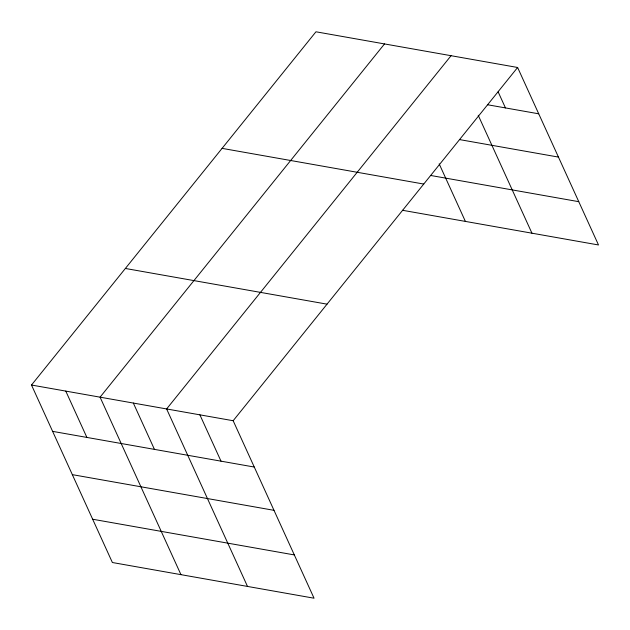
<?xml version="1.0" encoding="UTF-8"?>
<svg xmlns="http://www.w3.org/2000/svg" width="630" height="630" viewBox="0 0 630 630"><rect width="100%" height="100%" fill="white"/><g stroke="black" fill="none" stroke-linecap="round" stroke-linejoin="round"><path stroke-width="0.94" d="M31.5 385.032L233.163 420.73L314.047 598.209L112.384 562.519L31.5 385.032L315.953 31.791L517.616 67.481L598.5 244.968L402.546 210.286M384.513 43.927L100.068 397.168L180.952 574.654M451.064 55.7L166.619 408.949L247.503 586.435M233.163 420.73L517.616 67.481M487.392 104.722L538.729 113.809M459.577 139.592L558.456 157.09M430.44 175.431L578.773 201.679M222.083 148.365L423.746 184.054M125.37 268.467L327.033 304.156M52.613 431.361L254.276 467.05M72.34 474.642L274.003 510.331M92.657 519.238L294.328 554.928M498.149 91.878L505.457 107.919M478.217 115.274L531.948 233.187M439.173 163.855L465.397 221.406M199.891 414.839L221.004 461.16M133.339 403.058L154.452 449.387M65.78 391.104L86.893 437.433"/></g></svg>
